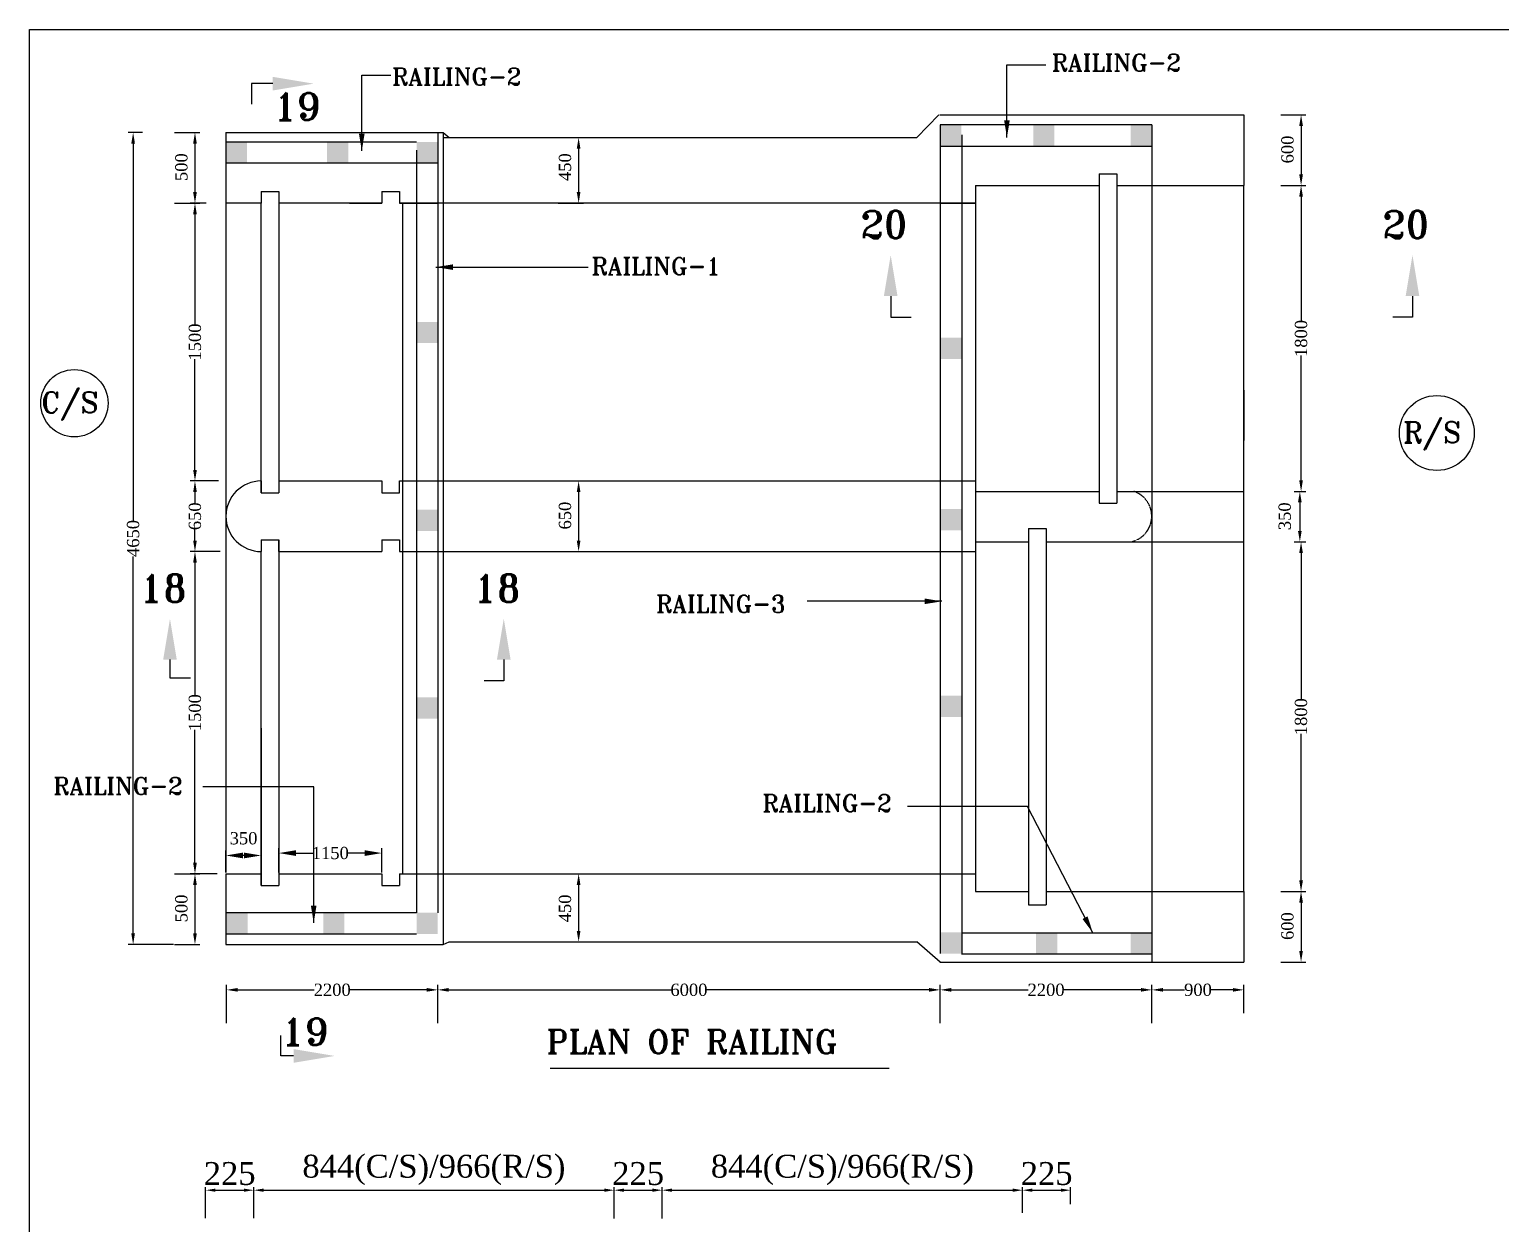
# Model space of a CAD drawing. Extents: x -545075 to 1728153, y -708141 to -305611.
# Drawn here: x 1102270 to 1132275, y -633906 to -609549 of the extents above; entities that cross this region are included whole.
import ezdxf

# ---------------------------------------------------------------- set-up
doc = ezdxf.new("R2010")
doc.units = 0
doc.header["$MEASUREMENT"] = 0
doc.linetypes.add('DASHED', pattern=[0.75, 0.5, -0.25])
doc.layers.get('0').update_dxf_attribs({"linetype": 'CONTINUOUS'})
doc.layers.get('DEFPOINTS').update_dxf_attribs({"linetype": 'CONTINUOUS'})
doc.layers.add('LINE', color=7, linetype='CONTINUOUS')
doc.styles.add('BIG', font='ROMANT.SHX')
doc.styles.get("Standard").update_dxf_attribs({"font": 'times.ttf', "height": 250})
doc.styles.add('style1', font='times.ttf')
doc.dimstyles.new('3', dxfattribs={"dimtxt": 225, "dimasz": 350, "dimexe": 100, "dimexo": 25, "dimgap": 9, "dimtad": 0, "dimdec": 0, "dimzin": 0, "dimdsep": 46, "dimtxsty": 'Standard', "dimcen": 0, "dimclrt": 256, "dimadec": 0, "dimazin": 0, "dimtfac": 1, "dimtdec": 0, "dimtofl": 0, "dimtmove": 2, "dimatfit": 3, "dimfxl": 1, "dimtolj": 1, "dimtzin": 0, "dimarcsym": 0})
doc.dimstyles.get("Standard").update_dxf_attribs({"dimtxt": 75, "dimasz": 75, "dimexe": 60, "dimexo": 60, "dimgap": 100, "dimtad": 1, "dimdec": 0, "dimzin": 0, "dimdsep": 46, "dimtxsty": 'style1', "dimcen": 0.09, "dimclrd": 5, "dimclre": 5, "dimadec": 0, "dimazin": 0, "dimtfac": 1, "dimtdec": 0, "dimtofl": 0, "dimtmove": 0, "dimatfit": 3, "dimfxl": 1, "dimtolj": 1, "dimtzin": 0, "dimarcsym": 0})

# ---------------------------------------------------------------- blocks, each defined once
blk = doc.blocks.new('*D505')
at = {"layer": 'DEFPOINTS', "color": 0, "lineweight": -2}
for p in [(1127991, -612734), (1128063, -618971), (1128206, -618971)]:
    blk.add_point(p, dxfattribs=at)
at = {"layer": 'LINE', "color": 0, "lineweight": -2}
for p, q in [((1128016, -612734), (1128306, -612734)), ((1128206, -612959), (1128206, -615503)), ((1128206, -618746), (1128206, -616202)), ((1128088, -618971), (1128306, -618971))]:
    blk.add_line(p, q, dxfattribs=at)
for points in [[(1128168, -612959), (1128243, -612959), (1128206, -612734)], [(1128168, -618746), (1128243, -618746), (1128206, -618971)]]:
    blk.add_solid(points, dxfattribs=at)
at = {"layer": 'LINE', "insert": (1128206, -615852), "char_height": 250, "attachment_point": 5, "rotation": 90}
blk.add_mtext('\\A1;1800', dxfattribs=at)
blk = doc.blocks.new('*D506')
at = {"layer": 'DEFPOINTS', "color": 0, "lineweight": -2}
for p in [(1105899, -613092), (1105646, -618759), (1105971, -618759)]:
    blk.add_point(p, dxfattribs=at)
at = {"layer": 'LINE', "color": 0, "lineweight": -2}
for p, q in [((1105874, -613092), (1105546, -613092)), ((1105646, -613317), (1105646, -615576)), ((1105646, -618534), (1105646, -616275)), ((1105946, -618759), (1105546, -618759))]:
    blk.add_line(p, q, dxfattribs=at)
for points in [[(1105609, -613317), (1105684, -613317), (1105646, -613092)], [(1105609, -618534), (1105684, -618534), (1105646, -618759)]]:
    blk.add_solid(points, dxfattribs=at)
at = {"layer": 'LINE', "insert": (1105646, -615925), "char_height": 250, "attachment_point": 5, "rotation": 90}
blk.add_mtext('\\A1;1500', dxfattribs=at)
blk = doc.blocks.new('*D507')
at = {"layer": 'DEFPOINTS', "color": 0, "lineweight": -2}
for p in [(1120845, -629139), (1110597, -629843), (1120845, -629843)]:
    blk.add_point(p, dxfattribs=at)
at = {"layer": 'LINE', "color": 0, "lineweight": -2}
for p, q in [((1110597, -629818), (1110597, -629039)), ((1110822, -629139), (1115357, -629139)), ((1120620, -629139), (1116084, -629139)), ((1120845, -629818), (1120845, -629039))]:
    blk.add_line(p, q, dxfattribs=at)
for points in [[(1110822, -629101), (1110822, -629176), (1110597, -629139)], [(1120620, -629101), (1120620, -629176), (1120845, -629139)]]:
    blk.add_solid(points, dxfattribs=at)
at = {"layer": 'LINE', "insert": (1115721, -629139), "char_height": 250, "attachment_point": 5}
blk.add_mtext('\\A1;6000', dxfattribs=at)
blk = doc.blocks.new('*D508')
at = {"layer": 'DEFPOINTS', "color": 0, "lineweight": -2}
for p in [(1110597, -629139), (1106292, -629843), (1110597, -629843)]:
    blk.add_point(p, dxfattribs=at)
at = {"layer": 'LINE', "color": 0, "lineweight": -2}
for p, q in [((1106292, -629818), (1106292, -629039)), ((1106517, -629139), (1108077, -629139)), ((1110372, -629139), (1108812, -629139)), ((1110597, -629818), (1110597, -629039))]:
    blk.add_line(p, q, dxfattribs=at)
for points in [[(1106517, -629101), (1106517, -629176), (1106292, -629139)], [(1110372, -629101), (1110372, -629176), (1110597, -629139)]]:
    blk.add_solid(points, dxfattribs=at)
at = {"layer": 'LINE', "insert": (1108445, -629139), "char_height": 250, "attachment_point": 5}
blk.add_mtext('\\A1;2200', dxfattribs=at)
blk = doc.blocks.new('*D509')
at = {"layer": 'DEFPOINTS', "color": 0, "lineweight": -2}
for p in [(1125165, -629139), (1120845, -629843), (1125165, -629843)]:
    blk.add_point(p, dxfattribs=at)
at = {"layer": 'LINE', "color": 0, "lineweight": -2}
for p, q in [((1120845, -629818), (1120845, -629039)), ((1121070, -629139), (1122637, -629139)), ((1124940, -629139), (1123372, -629139)), ((1125165, -629818), (1125165, -629039))]:
    blk.add_line(p, q, dxfattribs=at)
for points in [[(1121070, -629101), (1121070, -629176), (1120845, -629139)], [(1124940, -629101), (1124940, -629176), (1125165, -629139)]]:
    blk.add_solid(points, dxfattribs=at)
at = {"layer": 'LINE', "insert": (1123005, -629139), "char_height": 250, "attachment_point": 5}
blk.add_mtext('\\A1;2200', dxfattribs=at)
blk = doc.blocks.new('*D510')
at = {"layer": 'DEFPOINTS', "color": 0, "lineweight": -2}
for p in [(1105854, -620199), (1105646, -626772), (1106126, -626772)]:
    blk.add_point(p, dxfattribs=at)
at = {"layer": 'LINE', "color": 0, "lineweight": -2}
for p, q in [((1105829, -620199), (1105546, -620199)), ((1105646, -620424), (1105646, -623136)), ((1105646, -626547), (1105646, -623835)), ((1106101, -626772), (1105546, -626772))]:
    blk.add_line(p, q, dxfattribs=at)
for points in [[(1105609, -620424), (1105684, -620424), (1105646, -620199)], [(1105609, -626547), (1105684, -626547), (1105646, -626772)]]:
    blk.add_solid(points, dxfattribs=at)
at = {"layer": 'LINE', "insert": (1105646, -623485), "char_height": 250, "attachment_point": 5, "rotation": 90}
blk.add_mtext('\\A1;1500', dxfattribs=at)
blk = doc.blocks.new('*D511')
at = {"layer": 'DEFPOINTS', "color": 0, "lineweight": -2}
for p in [(1106151, -618759), (1105646, -620199), (1106188, -620199)]:
    blk.add_point(p, dxfattribs=at)
at = {"layer": 'LINE', "color": 0, "lineweight": -2}
for p, q in [((1106126, -618759), (1105546, -618759)), ((1105646, -618984), (1105646, -619208)), ((1105646, -619974), (1105646, -619750)), ((1106163, -620199), (1105546, -620199))]:
    blk.add_line(p, q, dxfattribs=at)
for points in [[(1105609, -618984), (1105684, -618984), (1105646, -618759)], [(1105609, -619974), (1105684, -619974), (1105646, -620199)]]:
    blk.add_solid(points, dxfattribs=at)
at = {"layer": 'LINE', "insert": (1105646, -619479), "char_height": 250, "attachment_point": 5, "rotation": 90}
blk.add_mtext('\\A1;650', dxfattribs=at)
blk = doc.blocks.new('*D512')
at = {"layer": 'DEFPOINTS', "color": 0, "lineweight": -2}
for p in [(1128062, -620002), (1127880, -627132), (1128205, -627132)]:
    blk.add_point(p, dxfattribs=at)
at = {"layer": 'LINE', "color": 0, "lineweight": -2}
for p, q in [((1128087, -620002), (1128305, -620002)), ((1128205, -620227), (1128205, -623217)), ((1128205, -626907), (1128205, -623917)), ((1127905, -627132), (1128305, -627132))]:
    blk.add_line(p, q, dxfattribs=at)
for points in [[(1128168, -620227), (1128243, -620227), (1128205, -620002)], [(1128168, -626907), (1128243, -626907), (1128205, -627132)]]:
    blk.add_solid(points, dxfattribs=at)
at = {"layer": 'LINE', "insert": (1128205, -623567), "char_height": 250, "attachment_point": 5, "rotation": 90}
blk.add_mtext('\\A1;1800', dxfattribs=at)
blk = doc.blocks.new('*D513')
at = {"layer": 'DEFPOINTS', "color": 0, "lineweight": -2}
for p in [(1128038, -618971), (1128037, -620002), (1128181, -620002)]:
    blk.add_point(p, dxfattribs=at)
at = {"layer": 'LINE', "color": 0, "lineweight": -2}
for p, q in [((1128063, -618971), (1128281, -618971)), ((1128181, -619196), (1128181, -619777)), ((1128062, -620002), (1128281, -620002))]:
    blk.add_line(p, q, dxfattribs=at)
for points in [[(1128143, -619196), (1128218, -619196), (1128181, -618971)], [(1128143, -619777), (1128218, -619777), (1128181, -620002)]]:
    blk.add_solid(points, dxfattribs=at)
at = {"layer": 'LINE', "insert": (1127873, -619479), "char_height": 250, "attachment_point": 5, "rotation": 90}
blk.add_mtext('\\A1;350', dxfattribs=at)
blk = doc.blocks.new('*D514')
at = {"layer": 'DEFPOINTS', "color": 0, "lineweight": -2}
for p in [(1113031, -618759), (1113031, -620199), (1113471, -620199)]:
    blk.add_point(p, dxfattribs=at)
at = {"layer": 'LINE', "color": 0, "lineweight": -2}
for p, q in [((1113056, -618759), (1113571, -618759)), ((1113471, -618984), (1113471, -619974)), ((1113056, -620199), (1113571, -620199))]:
    blk.add_line(p, q, dxfattribs=at)
for points in [[(1113433, -618984), (1113508, -618984), (1113471, -618759)], [(1113433, -619974), (1113508, -619974), (1113471, -620199)]]:
    blk.add_solid(points, dxfattribs=at)
at = {"layer": 'LINE', "insert": (1113194, -619465), "char_height": 250, "attachment_point": 5, "rotation": 90}
blk.add_mtext('\\A1;650', dxfattribs=at)
blk = doc.blocks.new('*D515')
at = {"layer": 'DEFPOINTS', "color": 0, "lineweight": -2}
for p in [(1104385, -611652), (1104604, -611652), (1105231, -628212)]:
    blk.add_point(p, dxfattribs=at)
at = {"layer": 'LINE', "color": 0, "lineweight": -2}
for p, q in [((1104579, -611652), (1104285, -611652)), ((1104385, -611877), (1104385, -619563)), ((1104385, -627987), (1104385, -620301)), ((1105206, -628212), (1104285, -628212))]:
    blk.add_line(p, q, dxfattribs=at)
for points in [[(1104347, -611877), (1104422, -611877), (1104385, -611652)], [(1104347, -627987), (1104422, -627987), (1104385, -628212)]]:
    blk.add_solid(points, dxfattribs=at)
at = {"layer": 'LINE', "insert": (1104385, -619932), "char_height": 250, "attachment_point": 5, "rotation": 90}
blk.add_mtext('\\A1;4650', dxfattribs=at)
blk = doc.blocks.new('*D516')
at = {"layer": 'DEFPOINTS', "color": 0, "lineweight": -2}
for p in [(1113031, -626772), (1113031, -628160), (1113471, -628160)]:
    blk.add_point(p, dxfattribs=at)
at = {"layer": 'LINE', "color": 0, "lineweight": -2}
for p, q in [((1113056, -626772), (1113571, -626772)), ((1113471, -626997), (1113471, -627935)), ((1113056, -628160), (1113571, -628160))]:
    blk.add_line(p, q, dxfattribs=at)
for points in [[(1113433, -626997), (1113508, -626997), (1113471, -626772)], [(1113433, -627935), (1113508, -627935), (1113471, -628160)]]:
    blk.add_solid(points, dxfattribs=at)
at = {"layer": 'LINE', "insert": (1113194, -627478), "char_height": 250, "attachment_point": 5, "rotation": 90}
blk.add_mtext('\\A1;450', dxfattribs=at)
blk = doc.blocks.new('*D517')
at = {"layer": 'DEFPOINTS', "color": 0, "lineweight": -2}
for p in [(1113097, -611755), (1113031, -613092), (1113471, -613092)]:
    blk.add_point(p, dxfattribs=at)
at = {"layer": 'LINE', "color": 0, "lineweight": -2}
for p, q in [((1113122, -611755), (1113571, -611755)), ((1113471, -611980), (1113471, -612867)), ((1113056, -613092), (1113571, -613092))]:
    blk.add_line(p, q, dxfattribs=at)
for points in [[(1113433, -611980), (1113508, -611980), (1113471, -611755)], [(1113433, -612867), (1113508, -612867), (1113471, -613092)]]:
    blk.add_solid(points, dxfattribs=at)
at = {"layer": 'LINE', "insert": (1113194, -612358), "char_height": 250, "attachment_point": 5, "rotation": 90}
blk.add_mtext('\\A1;450', dxfattribs=at)
blk = doc.blocks.new('*D518')
at = {"layer": 'DEFPOINTS', "color": 0, "lineweight": -2}
for p in [(1127040, -629139), (1127040, -629639), (1125165, -629843)]:
    blk.add_point(p, dxfattribs=at)
at = {"layer": 'LINE', "color": 0, "lineweight": -2}
for p, q in [((1125165, -629818), (1125165, -629039)), ((1125390, -629139), (1125831, -629139)), ((1126815, -629139), (1126375, -629139)), ((1127040, -629614), (1127040, -629039))]:
    blk.add_line(p, q, dxfattribs=at)
for points in [[(1125390, -629101), (1125390, -629176), (1125165, -629139)], [(1126815, -629101), (1126815, -629176), (1127040, -629139)]]:
    blk.add_solid(points, dxfattribs=at)
at = {"layer": 'LINE', "insert": (1126103, -629139), "char_height": 250, "attachment_point": 5}
blk.add_mtext('\\A1;900', dxfattribs=at)
blk = doc.blocks.new('*D519')
at = {"layer": 'DEFPOINTS', "color": 0, "lineweight": -2}
for p in [(1105206, -626772), (1105206, -628212), (1105646, -628212)]:
    blk.add_point(p, dxfattribs=at)
at = {"layer": 'LINE', "color": 0, "lineweight": -2}
for p, q in [((1105231, -626772), (1105746, -626772)), ((1105646, -626997), (1105646, -627987)), ((1105231, -628212), (1105746, -628212))]:
    blk.add_line(p, q, dxfattribs=at)
for points in [[(1105609, -626997), (1105684, -626997), (1105646, -626772)], [(1105609, -627987), (1105684, -627987), (1105646, -628212)]]:
    blk.add_solid(points, dxfattribs=at)
at = {"layer": 'LINE', "insert": (1105370, -627478), "char_height": 250, "attachment_point": 5, "rotation": 90}
blk.add_mtext('\\A1;500', dxfattribs=at)
blk = doc.blocks.new('*D520')
at = {"layer": 'DEFPOINTS', "color": 0, "lineweight": -2}
for p in [(1105206, -611652), (1105206, -613092), (1105646, -613092)]:
    blk.add_point(p, dxfattribs=at)
at = {"layer": 'LINE', "color": 0, "lineweight": -2}
for p, q in [((1105231, -611652), (1105746, -611652)), ((1105646, -611877), (1105646, -612867)), ((1105231, -613092), (1105746, -613092))]:
    blk.add_line(p, q, dxfattribs=at)
for points in [[(1105609, -611877), (1105684, -611877), (1105646, -611652)], [(1105609, -612867), (1105684, -612867), (1105646, -613092)]]:
    blk.add_solid(points, dxfattribs=at)
at = {"layer": 'LINE', "insert": (1105370, -612358), "char_height": 250, "attachment_point": 5, "rotation": 90}
blk.add_mtext('\\A1;500', dxfattribs=at)
blk = doc.blocks.new('*D521')
at = {"layer": 'DEFPOINTS', "color": 0, "lineweight": -2}
for p in [(1127766, -611292), (1127766, -612732), (1128206, -612732)]:
    blk.add_point(p, dxfattribs=at)
at = {"layer": 'LINE', "color": 0, "lineweight": -2}
for p, q in [((1127791, -611292), (1128306, -611292)), ((1128206, -611517), (1128206, -612507)), ((1127791, -612732), (1128306, -612732))]:
    blk.add_line(p, q, dxfattribs=at)
for points in [[(1128168, -611517), (1128243, -611517), (1128206, -611292)], [(1128168, -612507), (1128243, -612507), (1128206, -612732)]]:
    blk.add_solid(points, dxfattribs=at)
at = {"layer": 'LINE', "insert": (1127929, -611998), "char_height": 250, "attachment_point": 5, "rotation": 90}
blk.add_mtext('\\A1;600', dxfattribs=at)
blk = doc.blocks.new('*D522')
at = {"layer": 'DEFPOINTS', "color": 0, "lineweight": -2}
for p in [(1127765, -627132), (1127765, -628572), (1128205, -628572)]:
    blk.add_point(p, dxfattribs=at)
at = {"layer": 'LINE', "color": 0, "lineweight": -2}
for p, q in [((1127790, -627132), (1128305, -627132)), ((1128205, -627357), (1128205, -628347)), ((1127790, -628572), (1128305, -628572))]:
    blk.add_line(p, q, dxfattribs=at)
for points in [[(1128168, -627357), (1128243, -627357), (1128205, -627132)], [(1128168, -628347), (1128243, -628347), (1128205, -628572)]]:
    blk.add_solid(points, dxfattribs=at)
at = {"layer": 'LINE', "insert": (1127929, -627838), "char_height": 250, "attachment_point": 5, "rotation": 90}
blk.add_mtext('\\A1;600', dxfattribs=at)
blk = doc.blocks.new('*D535')
at = {"layer": 'DEFPOINTS', "color": 0, "lineweight": -2}
for p in [(1106844, -633225), (1105864, -633854), (1106844, -633854)]:
    blk.add_point(p, dxfattribs=at)
at = {"layer": 'LINE', "lineweight": -2}
for p, q in [((1105864, -633794), (1105864, -633165)), ((1106064, -633225), (1106644, -633225)), ((1106844, -633794), (1106844, -633165))]:
    blk.add_line(p, q, dxfattribs=at)
for points in [[(1106064, -633192), (1106064, -633258), (1105864, -633225)], [(1106644, -633192), (1106644, -633258), (1106844, -633225)]]:
    blk.add_solid(points, dxfattribs=at)
at = {"layer": 'LINE', "color": 0, "insert": (1106354, -632888), "char_height": 100, "attachment_point": 5, "style": 'style1'}
blk.add_mtext('\\A1;{\\H4.667x;225}', dxfattribs=at)
blk = doc.blocks.new('*D536')
at = {"layer": 'DEFPOINTS', "color": 0, "lineweight": -2}
for p in [(1115175, -633225), (1114195, -633863), (1115175, -633863)]:
    blk.add_point(p, dxfattribs=at)
at = {"layer": 'LINE', "lineweight": -2}
for p, q in [((1114195, -633803), (1114195, -633165)), ((1114395, -633225), (1114975, -633225)), ((1115175, -633803), (1115175, -633165))]:
    blk.add_line(p, q, dxfattribs=at)
for points in [[(1114395, -633192), (1114395, -633258), (1114195, -633225)], [(1114975, -633192), (1114975, -633258), (1115175, -633225)]]:
    blk.add_solid(points, dxfattribs=at)
at = {"layer": 'LINE', "color": 0, "insert": (1114685, -632888), "char_height": 100, "attachment_point": 5, "style": 'style1'}
blk.add_mtext('\\A1;{\\H4.667x;225}', dxfattribs=at)
blk = doc.blocks.new('*D537')
at = {"layer": 'DEFPOINTS', "color": 0, "lineweight": -2}
for p in [(1123506, -633225), (1122525, -633557), (1123506, -633570)]:
    blk.add_point(p, dxfattribs=at)
at = {"layer": 'LINE', "lineweight": -2}
for p, q in [((1122525, -633497), (1122525, -633165)), ((1122725, -633225), (1123306, -633225)), ((1123506, -633510), (1123506, -633165))]:
    blk.add_line(p, q, dxfattribs=at)
for points in [[(1122725, -633192), (1122725, -633258), (1122525, -633225)], [(1123306, -633192), (1123306, -633258), (1123506, -633225)]]:
    blk.add_solid(points, dxfattribs=at)
at = {"layer": 'LINE', "color": 0, "insert": (1123016, -632888), "char_height": 100, "attachment_point": 5, "style": 'style1'}
blk.add_mtext('\\A1;{\\H4.667x;225}', dxfattribs=at)
blk = doc.blocks.new('*D538')
at = {"layer": 'DEFPOINTS', "color": 0, "lineweight": -2}
for p in [(1114195, -633225), (1106844, -633733), (1114195, -633733)]:
    blk.add_point(p, dxfattribs=at)
at = {"layer": 'LINE', "lineweight": -2}
for p, q in [((1106844, -633673), (1106844, -633165)), ((1107044, -633225), (1113995, -633225)), ((1114195, -633673), (1114195, -633165))]:
    blk.add_line(p, q, dxfattribs=at)
for points in [[(1107044, -633192), (1107044, -633258), (1106844, -633225)], [(1113995, -633192), (1113995, -633258), (1114195, -633225)]]:
    blk.add_solid(points, dxfattribs=at)
at = {"layer": 'LINE', "color": 0, "insert": (1110519, -632812), "char_height": 100, "attachment_point": 5, "style": 'style1'}
blk.add_mtext('\\A1;{\\H4.667x;844(C/S)/966(R/S)}', dxfattribs=at)
blk = doc.blocks.new('*D539')
at = {"layer": 'DEFPOINTS', "color": 0, "lineweight": -2}
for p in [(1122525, -633225), (1115175, -633750), (1122525, -633750)]:
    blk.add_point(p, dxfattribs=at)
at = {"layer": 'LINE', "lineweight": -2}
for p, q in [((1115175, -633690), (1115175, -633165)), ((1115375, -633225), (1122325, -633225)), ((1122525, -633690), (1122525, -633165))]:
    blk.add_line(p, q, dxfattribs=at)
for points in [[(1115375, -633192), (1115375, -633258), (1115175, -633225)], [(1122325, -633192), (1122325, -633258), (1122525, -633225)]]:
    blk.add_solid(points, dxfattribs=at)
at = {"layer": 'LINE', "color": 0, "insert": (1118850, -632812), "char_height": 100, "attachment_point": 5, "style": 'style1'}
blk.add_mtext('\\A1;{\\H4.667x;844(C/S)/966(R/S)}', dxfattribs=at)
blk = doc.blocks.new('*D547')
at = {"layer": 'DEFPOINTS', "color": 0, "linetype": 'ByBlock', "lineweight": -2}
for p in [(1109457, -626349), (1107357, -626772), (1109457, -626772)]:
    blk.add_point(p, dxfattribs=at)
at = {"layer": 'LINE', "color": 0, "linetype": 'ByBlock', "lineweight": -2}
for p, q in [((1107357, -626747), (1107357, -626249)), ((1107707, -626349), (1108057, -626349)), ((1109107, -626349), (1108757, -626349)), ((1109457, -626747), (1109457, -626249))]:
    blk.add_line(p, q, dxfattribs=at)
for points in [[(1107707, -626290), (1107707, -626407), (1107357, -626349)], [(1109107, -626290), (1109107, -626407), (1109457, -626349)]]:
    blk.add_solid(points, dxfattribs=at)
at = {"layer": 'LINE', "linetype": 'ByBlock', "lineweight": -2, "insert": (1108407, -626349), "char_height": 250, "attachment_point": 5}
blk.add_mtext('\\A1;1150', dxfattribs=at)
blk = doc.blocks.new('*D548')
at = {"layer": 'DEFPOINTS', "color": 0, "linetype": 'ByBlock', "lineweight": -2}
for p in [(1106277, -626398), (1106277, -626772), (1106997, -626772)]:
    blk.add_point(p, dxfattribs=at)
at = {"layer": 'LINE', "color": 0, "linetype": 'ByBlock', "lineweight": -2}
for p, q in [((1106277, -626747), (1106277, -626298)), ((1106647, -626398), (1106627, -626398)), ((1106997, -626747), (1106997, -626298))]:
    blk.add_line(p, q, dxfattribs=at)
for points in [[(1106627, -626339), (1106627, -626456), (1106277, -626398)], [(1106647, -626339), (1106647, -626456), (1106997, -626398)]]:
    blk.add_solid(points, dxfattribs=at)
at = {"layer": 'LINE', "linetype": 'ByBlock', "lineweight": -2, "insert": (1106637, -626048), "char_height": 250, "attachment_point": 5}
blk.add_mtext('\\A1;350', dxfattribs=at)

msp = doc.modelspace()

# ---------------------------------------------------------------- hatches: boundary and pattern name
at = {"layer": 'LINE'}
for points in [[(1121276.816, -611497.248), (1120844.816, -611497.248), (1120844.816, -611929.248), (1120894.816, -611929.248), (1121226.816, -611929.248), (1121276.816, -611929.248)], [(1123173.647, -611497.248), (1122741.647, -611497.248), (1122741.647, -611929.248), (1122791.647, -611929.248), (1123123.647, -611929.248), (1123173.647, -611929.248)], [(1125163.437, -611497.248), (1124731.437, -611497.248), (1124731.437, -611929.248), (1124781.437, -611929.248), (1125113.437, -611929.248), (1125163.437, -611929.248)], [(1106709.5, -611833.863), (1106277.5, -611833.863), (1106277.5, -612265.863), (1106327.5, -612265.863), (1106659.5, -612265.863), (1106709.5, -612265.863)], [(1108773.658, -611849.958), (1108341.658, -611849.958), (1108341.658, -612281.958), (1108391.658, -612281.958), (1108723.658, -612281.958), (1108773.658, -612281.958)], [(1110596.816, -611844.837), (1110164.816, -611844.837), (1110164.816, -612276.837), (1110214.816, -612276.837), (1110546.816, -612276.837), (1110596.816, -612276.837)], [(1110596.816, -615513.378), (1110164.816, -615513.378), (1110164.816, -615945.378), (1110214.816, -615945.378), (1110546.816, -615945.378), (1110596.816, -615945.378)], [(1121276.816, -615835.982), (1120844.816, -615835.982), (1120844.816, -616267.982), (1120894.816, -616267.982), (1121226.816, -616267.982), (1121276.816, -616267.982)], [(1110596.816, -619345.042), (1110164.816, -619345.042), (1110164.816, -619777.042), (1110214.816, -619777.042), (1110546.816, -619777.042), (1110596.816, -619777.042)], [(1121276.816, -619331.151), (1120844.816, -619331.151), (1120844.816, -619763.151), (1120894.816, -619763.151), (1121226.816, -619763.151), (1121276.816, -619763.151)], [(1110596.816, -623172.042), (1110164.816, -623172.042), (1110164.816, -623604.042), (1110214.816, -623604.042), (1110546.816, -623604.042), (1110596.816, -623604.042)], [(1121276.816, -623140.151), (1120844.816, -623140.151), (1120844.816, -623572.151), (1120894.816, -623572.151), (1121226.816, -623572.151), (1121276.816, -623572.151)], [(1106723.838, -627564.106), (1106291.838, -627564.106), (1106291.838, -627996.106), (1106341.838, -627996.106), (1106673.838, -627996.106), (1106723.838, -627996.106)], [(1108694.803, -627564.106), (1108262.803, -627564.106), (1108262.803, -627996.106), (1108312.803, -627996.106), (1108644.803, -627996.106), (1108694.803, -627996.106)], [(1110596.816, -627564.106), (1110164.816, -627564.106), (1110164.816, -627996.106), (1110214.816, -627996.106), (1110546.816, -627996.106), (1110596.816, -627996.106)], [(1121276.816, -627967.722), (1120844.816, -627967.722), (1120844.816, -628399.722), (1120894.816, -628399.722), (1121226.816, -628399.722), (1121276.816, -628399.722)], [(1123232.548, -627967.722), (1122800.548, -627967.722), (1122800.548, -628399.722), (1122850.548, -628399.722), (1123182.548, -628399.722), (1123232.548, -628399.722)], [(1125162.32, -627967.722), (1124730.32, -627967.722), (1124730.32, -628399.722), (1124780.32, -628399.722), (1125112.32, -628399.722), (1125162.32, -628399.722)]]:
    msp.add_hatch(color=256, dxfattribs=at).paths.add_polyline_path(points)

# ---------------------------------------------------------------- linework, layer by layer
at = {"color": 7, "linetype": 'ByBlock', "lineweight": 20}
msp.add_lwpolyline([(1102269.689, -661461.155), (1102269.689, -609548.615), (1175681.362, -609548.615), (1175681.362, -661461.155), (1102269.689, -661461.155)], close=True, dxfattribs=at)
at = {"layer": 'LINE'}
for p, q in [((1120817.413, -611291.969), (1120365.969, -611754.969)), ((1125164.816, -611494.381), (1120844.816, -611494.381)), ((1125164.816, -611494.381), (1125164.816, -611696.792)), ((1106276.816, -611651.969), (1106276.816, -613091.969)), ((1121286.484, -611696.792), (1121286.484, -628401.379)), ((1106276.816, -611841.969), (1110164.816, -611841.969)), ((1110164.816, -612011.969), (1110164.816, -627565.562)), ((1120844.816, -611932.937), (1125164.816, -611932.937)), ((1110596.816, -612276.837), (1106276.816, -612276.837)), ((1124084.816, -612491.969), (1124444.816, -612491.969)), ((1124084.816, -612491.969), (1124084.816, -612731.969)), ((1124444.816, -612491.969), (1124444.816, -612731.969)), ((1106996.816, -612851.969), (1107356.816, -612851.969)), ((1106996.816, -612851.969), (1106996.816, -613091.969)), ((1107356.816, -612851.969), (1107356.816, -613091.969)), ((1107356.816, -612851.969), (1107356.816, -618998.969)), ((1109456.816, -612851.969), (1109456.816, -613091.969)), ((1109816.816, -612851.969), (1109816.816, -613091.969)), ((1121564.816, -612731.969), (1124084.816, -612731.969)), ((1124084.816, -612731.969), (1124084.816, -616903.757)), ((1124444.816, -612731.969), (1125164.816, -612731.969)), ((1124444.816, -612731.969), (1124444.816, -616903.757)), ((1125164.816, -612731.969), (1125164.816, -627131.969)), ((1127040.291, -627131.969), (1127040.291, -612731.969)), ((1106996.816, -613091.969), (1106276.816, -613091.969)), ((1106276.816, -613091.969), (1106276.816, -626746.969)), ((1106996.816, -618998.969), (1106996.816, -613091.969)), ((1109456.816, -613091.969), (1107356.816, -613091.969)), ((1120844.816, -613091.969), (1121564.816, -613091.969)), ((1124084.816, -616903.757), (1124084.816, -619210.757)), ((1124444.816, -616903.757), (1124444.816, -619210.757)), ((1127040.291, -616903.757), (1127040.291, -617934.8)), ((1127040.291, -617934.8), (1127040.291, -617419.279)), ((1106996.816, -618758.969), (1106996.816, -618998.969)), ((1107356.816, -618758.969), (1107356.816, -618998.969)), ((1109456.816, -618758.969), (1109456.816, -618998.969)), ((1121573.614, -618970.757), (1124084.816, -618970.757)), ((1124084.816, -618970.757), (1124084.816, -619210.757)), ((1124444.816, -618970.757), (1124792.828, -618970.757)), ((1124444.816, -618970.757), (1124444.816, -619210.757)), ((1124084.816, -619210.757), (1124444.816, -619210.757)), ((1122644.816, -619729.449), (1123004.816, -619729.449)), ((1122644.816, -619729.449), (1122644.816, -620001.8)), ((1123004.816, -619729.449), (1123004.816, -620001.8)), ((1106996.816, -619958.969), (1106996.816, -620198.969)), ((1106996.816, -627011.969), (1106996.816, -620198.969)), ((1107356.816, -619958.969), (1107356.816, -620198.969)), ((1107356.816, -620198.969), (1107356.816, -619958.969)), ((1107356.816, -619958.969), (1107356.816, -627011.969)), ((1109456.816, -619958.969), (1109456.816, -620198.969)), ((1120844.816, -620198.969), (1121564.816, -620198.969)), ((1121564.816, -620001.8), (1122644.816, -620001.8)), ((1122644.816, -620001.8), (1122644.816, -627404.32)), ((1123004.816, -620001.8), (1124728.34, -620001.8)), ((1123004.816, -620001.8), (1123004.816, -627404.32)), ((1106996.816, -623798.969), (1106996.816, -627011.969)), ((1107356.816, -623798.969), (1107356.816, -627011.969)), ((1106276.816, -626771.969), (1106276.816, -628210.361)), ((1106996.816, -626771.969), (1106996.816, -627011.969)), ((1107356.816, -626771.969), (1107356.816, -627011.969)), ((1107356.816, -626771.969), (1107356.816, -627011.969)), ((1109456.816, -626771.969), (1109456.816, -627011.969)), ((1109816.816, -626771.969), (1109816.816, -627011.969)), ((1120844.816, -626771.969), (1121564.816, -626771.969)), ((1121564.816, -627131.969), (1122644.816, -627131.969)), ((1122644.816, -627131.969), (1122644.816, -627404.32)), ((1123004.816, -627131.969), (1123004.816, -627404.32)), ((1110164.816, -627565.562), (1106276.816, -627565.562)), ((1110164.816, -628000.176), (1106292.445, -628000.176)), ((1121278.084, -627977.738), (1125164.816, -627977.738)), ((1106276.816, -628210.361), (1106276.816, -628211.969)), ((1120844.816, -628571.969), (1120372.061, -628159.969)), ((1121278.084, -628401.379), (1125164.816, -628401.379))]:
    msp.add_line(p, q, dxfattribs=at)
at = {"layer": 'LINE', "linetype": 'DASHED', "ltscale": 2.5}
for p, q in [((1120830.894, -611291.969), (1125164.816, -611291.969)), ((1125164.816, -611291.969), (1127040.291, -611291.969)), ((1125164.816, -611494.381), (1125164.816, -612731.969)), ((1127040.291, -611291.969), (1127040.291, -612731.969)), ((1106276.816, -611651.969), (1110707.307, -611651.969)), ((1110707.307, -611754.969), (1120365.969, -611754.969)), ((1125164.816, -612731.969), (1127040.291, -612731.969)), ((1121564.816, -613091.969), (1109816.816, -613091.969)), ((1127040.291, -616903.757), (1127040.291, -617934.8)), ((1109876.816, -618758.969), (1121564.816, -618758.969)), ((1124792.828, -618970.757), (1127040.291, -618970.757)), ((1109876.816, -620198.969), (1121204.816, -620198.969)), ((1124728.34, -620001.8), (1127040.291, -620001.8)), ((1109816.816, -626771.969), (1121564.816, -626771.969)), ((1125164.816, -627131.969), (1125164.816, -628571.969)), ((1125164.816, -627131.969), (1127040.291, -627131.969)), ((1127040.291, -627131.969), (1127040.291, -628571.969)), ((1106276.816, -628211.969), (1110707.307, -628211.969)), ((1109876.816, -628211.969), (1110596.816, -628211.969)), ((1110831.307, -628159.969), (1120372.061, -628159.969)), ((1120831.335, -628571.969), (1125164.816, -628571.969)), ((1125164.816, -628571.969), (1127040.291, -628571.969))]:
    msp.add_line(p, q, dxfattribs=at)
at = {"layer": 'LINE', "linetype": 'Continuous'}
for p, q in [((1120844.816, -611494.381), (1120844.816, -628394.578)), ((1110596.816, -611651.969), (1110596.816, -627566.578)), ((1109456.816, -612851.969), (1109816.816, -612851.969)), ((1109456.816, -612851.969), (1109516.816, -612851.969)), ((1121564.816, -612731.969), (1121564.816, -627131.969)), ((1108796.816, -613091.969), (1109456.816, -613091.969)), ((1109816.816, -613091.969), (1110596.816, -613091.969)), ((1109876.816, -613091.969), (1109876.816, -626771.969)), ((1106996.816, -618998.969), (1107356.816, -618998.969)), ((1107356.816, -618758.969), (1109456.816, -618758.969)), ((1106996.816, -619958.969), (1107356.816, -619958.969)), ((1107356.816, -620198.969), (1109456.816, -620198.969)), ((1106276.816, -626771.969), (1106996.816, -626771.969)), ((1107356.816, -626771.969), (1109456.816, -626771.969)), ((1108796.816, -626771.969), (1109456.816, -626771.969)), ((1109876.816, -626771.969), (1110596.816, -626771.969)), ((1106996.816, -627011.969), (1107356.816, -627011.969)), ((1109456.816, -627011.969), (1109516.816, -627011.969)), ((1109456.816, -627011.969), (1109816.816, -627011.969)), ((1123004.816, -627131.969), (1124169.616, -627131.969)), ((1124169.616, -627131.969), (1125164.816, -627131.969))]:
    msp.add_line(p, q, dxfattribs=at)
at = {"layer": 'LINE', "color": 0, "linetype": 'ByBlock', "lineweight": -2}
for p, q in [((1110707.307, -611651.969), (1110707.307, -628211.969)), ((1110707.307, -611651.969), (1110831.307, -611754.969)), ((1109456.816, -618998.969), (1109816.816, -618998.969)), ((1109816.816, -618998.969), (1109816.816, -618758.969)), ((1109816.816, -618758.969), (1109876.816, -618758.969)), ((1109456.816, -619958.969), (1109816.816, -619958.969)), ((1109816.816, -619958.969), (1109816.816, -620198.969)), ((1109816.816, -620198.969), (1109876.816, -620198.969)), ((1122644.816, -627404.32), (1123004.816, -627404.32)), ((1110707.307, -628211.969), (1110831.307, -628159.969))]:
    msp.add_line(p, q, dxfattribs=at)
at = {"layer": 'LINE'}
for points in [[(1107059.632, -610654.681), (1106799.307, -610654.681), (1106799.307, -611074.578)], [(1107231.345, -610654.681), (1107040.732, -610654.681)], [(1119835.273, -614987.809), (1119835.273, -615178.421)], [(1130477.724, -614987.809), (1130477.724, -615178.421)], [(1119835.273, -615159.522), (1119835.273, -615419.846), (1120255.17, -615419.846)], [(1130477.724, -615159.522), (1130477.724, -615419.846), (1130075.71, -615419.846)], [(1105136.307, -622403.54), (1105136.307, -622772.865), (1105556.204, -622772.865)], [(1111944.307, -622575.253), (1111944.307, -622835.578), (1111542.292, -622835.578)], [(1111944.307, -622403.54), (1111944.307, -622594.152)], [(1107658.919, -630486.475), (1107398.594, -630486.475), (1107398.594, -630066.578)], [(1112890.164, -630734.171), (1119801.308, -630734.171)]]:
    msp.add_lwpolyline(points, dxfattribs=at)
for centre, radius in [((1103187.142, -617172.796), 687.184), ((1130974.629, -617780.101), 764.212)]:
    msp.add_circle(centre, radius, dxfattribs=at)
at = {"layer": 'LINE', "linetype": 'Continuous'}
msp.add_arc((1106996.816, -619478.969), 720, 90, 270, dxfattribs=at)
at = {"layer": 'LINE', "linetype": 'DASHED', "ltscale": 2.5}
msp.add_arc((1124626.384, -619477.885), 533.743, 281.0123154, 71.8297896, dxfattribs=at)
at = {"layer": 'LINE'}
for points in [[(1107231.345, -610515.531), (1107231.345, -610793.831), (1108066.245, -610654.681)], [(1119696.123, -614987.809), (1119974.423, -614987.809), (1119835.273, -614152.909)], [(1130338.574, -614987.809), (1130616.874, -614987.809), (1130477.724, -614152.909)], [(1104997.157, -622403.54), (1105275.457, -622403.54), (1105136.307, -621568.64)], [(1111805.157, -622403.54), (1112083.457, -622403.54), (1111944.307, -621568.64)], [(1107658.919, -630625.625), (1107658.919, -630347.325), (1108493.819, -630486.475)]]:
    msp.add_solid(points, dxfattribs=at)

# ---------------------------------------------------------------- texts
at = {"insert": (1110996.584, -614963.604), "char_height": 225, "attachment_point": 5}
msp.add_mtext('\\A1;', dxfattribs=at)
at = {"layer": 'LINE', "style": 'BIG'}
for s, height, p in [('RAILING-2', 350, (1123119.173, -610401.659)), ('RAILING-2', 350, (1109664.609, -610687.19)), ('19', 556.6, (1107249.328, -611399.235)), ('20', 556.6, (1119219.72, -613808.119)), ('20', 556.6, (1129862.172, -613808.119)), ('RAILING-1', 350, (1113732.904, -614553.871)), ('C/S', 425, (1102510.216, -617369.191)), ('R/S', 425, (1130282.345, -617978.293)), ('18', 556.6, (1104520.755, -621223.85)), ('18', 556.6, (1111328.755, -621223.85)), ('RAILING-3', 350, (1115050.817, -621441.501)), ('RAILING-2', 350, (1102755.824, -625156.639)), ('RAILING-2', 350, (1117218.327, -625506.165)), ('19', 556.6, (1107409.782, -630270.176)), ('PLAN OF RAILING', 480, (1112813.763, -630436.827))]:
    msp.add_text(s, height=height, dxfattribs=at).set_placement(p)

# ---------------------------------------------------------------- dimensions: what is measured, and where the dimension line sits
at = {"layer": 'LINE'}
for base, p1, p2, text, picture, middle in [((1128205.984, -612731.969), (1127765.908, -611291.969), (1127765.908, -612731.969), '600', '*D521', (1127929.454, -611997.779)), ((1105646.175, -613091.969), (1105206.098, -611651.969), (1105206.098, -613091.969), '500', '*D520', (1105369.645, -612357.779)), ((1113470.639, -613091.969), (1113097.307, -611754.969), (1113030.563, -613091.969), '450', '*D517', (1113194.109, -612357.779)), ((1113470.639, -620198.969), (1113030.563, -618758.969), (1113030.563, -620198.969), '650', '*D514', (1113194.109, -619464.779)), ((1128180.617, -620001.8), (1128037.523, -618970.757), (1128037.265, -620001.8), '350', '*D513', (1127872.694, -619478.556)), ((1105646.175, -628211.969), (1105206.098, -626771.969), (1105206.098, -628211.969), '500', '*D519', (1105369.645, -627477.779)), ((1113470.639, -628159.969), (1113030.563, -626771.969), (1113030.563, -628159.969), '450', '*D516', (1113194.109, -627477.779)), ((1128205.359, -628571.969), (1127765.282, -627131.969), (1127765.282, -628571.969), '600', '*D522', (1127928.829, -627837.779))]:
    dim = msp.add_linear_dim(base=base, p1=p1, p2=p2, angle=90, text=text, dimstyle='3', override={"dimtxt": 300, "dimasz": 225, "dimclrd": 0, "dimclre": 0}, dxfattribs=at)
    dim.commit()
    dim.dimension.update_dxf_attribs({"geometry": picture, "text_midpoint": middle, "dimtype": 160})
for base, p1, p2, text, picture, middle in [((1104384.866, -611651.969), (1105231.098, -628211.969), (1104604.491, -611651.969), '4650', '*D515', (1104384.866, -619931.969)), ((1128205.617, -618970.757), (1127990.977, -612734.173), (1128062.523, -618970.757), '1800', '*D505', (1128205.617, -615852.465)), ((1105646.175, -618758.969), (1105898.996, -613091.969), (1105971.01, -618758.969), '1500', '*D506', (1105646.175, -615925.469)), ((1105646.175, -620198.969), (1106151.474, -618758.969), (1106187.567, -620198.969), '650', '*D511', (1105646.175, -619478.969)), ((1105646.175, -626771.969), (1105854.371, -620198.969), (1106126.474, -626771.969), '1500', '*D510', (1105646.175, -623485.469)), ((1128205.359, -627131.969), (1128062.265, -620001.8), (1127880.307, -627131.969), '1800', '*D512', (1128205.359, -623566.885))]:
    dim = msp.add_linear_dim(base=base, p1=p1, p2=p2, angle=90, text=text, dimstyle='3', override={"dimtxt": 300, "dimasz": 225, "dimclrd": 0, "dimclre": 0}, dxfattribs=at)
    dim.commit()
    dim.dimension.update_dxf_attribs({"geometry": picture, "text_midpoint": middle})
at = {"layer": 'LINE', "color": 0, "linetype": 'ByBlock', "lineweight": -2}
for base, p1, p2, text, picture, middle in [((1106276.816, -626397.578), (1106996.816, -626771.969), (1106276.816, -626771.969), '350', '*D548', (1106636.816, -626047.578)), ((1109456.816, -626348.578), (1107356.816, -626771.969), (1109456.816, -626771.969), '1150', '*D547', (1108406.816, -626348.578))]:
    dim = msp.add_linear_dim(base=base, p1=p1, p2=p2, text=text, dimstyle='3', dxfattribs=at)
    dim.commit()
    dim.dimension.update_dxf_attribs({"geometry": picture, "text_midpoint": middle})
at = {"layer": 'LINE'}
for base, p1, p2, text, dimstyle, override, picture, middle in [((1110596.816, -629138.625), (1106292.445, -629842.703), (1110596.816, -629842.703), '2200', '3', {"dimtxt": 300, "dimasz": 225, "dimclrd": 0, "dimclre": 0}, '*D508', (1108444.631, -629138.625)), ((1120844.816, -629138.625), (1110596.816, -629842.703), (1120844.816, -629842.703), '6000', '3', {"dimtxt": 300, "dimasz": 225, "dimclrd": 0, "dimclre": 0}, '*D507', (1115720.816, -629138.625)), ((1125164.816, -629138.625), (1120844.816, -629842.703), (1125164.816, -629842.703), '2200', '3', {"dimtxt": 300, "dimasz": 225, "dimclrd": 0, "dimclre": 0}, '*D509', (1123004.816, -629138.625)), ((1127040.291, -629138.625), (1125164.816, -629842.703), (1127040.291, -629638.604), '900', '3', {"dimtxt": 300, "dimasz": 225, "dimclrd": 0, "dimclre": 0}, '*D518', (1126102.554, -629138.625)), ((1114194.601, -633224.951), (1106843.851, -633733.498), (1114194.601, -633733.498), '{\\H4.667x;844(C/S)/966(R/S)}', 'Standard', {"dimtxt": 100, "dimasz": 200, "dimclrd": 256, "dimclre": 256, "dimfxl": 4}, '*D538', (1110519.226, -632812.023)), ((1122525.451, -633224.951), (1115174.701, -633749.533), (1122525.451, -633749.533), '{\\H4.667x;844(C/S)/966(R/S)}', 'Standard', {"dimtxt": 100, "dimasz": 200, "dimclrd": 256, "dimclre": 256, "dimfxl": 4}, '*D539', (1118850.076, -632812.023))]:
    dim = msp.add_linear_dim(base=base, p1=p1, p2=p2, text=text, dimstyle=dimstyle, override=override, dxfattribs=at)
    dim.commit()
    dim.dimension.update_dxf_attribs({"geometry": picture, "text_midpoint": middle})
for base, p1, p2, picture, middle in [((1106843.851, -633224.951), (1105863.751, -633853.821), (1106843.851, -633853.821), '*D535', (1106353.801, -633224.951)), ((1115174.701, -633224.951), (1114194.601, -633862.519), (1115174.701, -633862.519), '*D536', (1114684.651, -633224.951)), ((1123505.551, -633224.951), (1122525.451, -633556.584), (1123505.551, -633569.578), '*D537', (1123015.501, -633224.951))]:
    dim = msp.add_linear_dim(base=base, p1=p1, p2=p2, text='{\\H4.667x;225}', dimstyle='Standard', override={"dimtxt": 100, "dimasz": 200, "dimclrd": 256, "dimclre": 256, "dimfxl": 4}, dxfattribs=at)
    dim.commit()
    dim.dimension.update_dxf_attribs({"geometry": picture, "text_midpoint": middle, "dimtype": 160})

# ---------------------------------------------------------------- leaders
for points, override in [([(1122206.454, -611751.578), (1122206.454, -610267.53), (1123002.371, -610267.53)], {"dimclrd": 7, "dimclre": 7, "dimlwe": 15}), ([(1109048.563, -612025.578), (1109048.563, -610481.235), (1109637.918, -610481.235)], {"dimclrd": 7, "dimclre": 7, "dimlwe": 15}), ([(1110559.701, -614397.31), (1113662.366, -614397.31)], {"dimclrd": 7, "dimclre": 7, "dimlwe": 15}), ([(1120876.703, -621213.638), (1118135.326, -621213.638)], {"dimgap": 9, "dimtad": 0, "dimfxl": 700}), ([(1108067.616, -627770.285), (1108067.616, -624996.3), (1105803.616, -624996.3)], {"dimgap": 9, "dimtad": 0, "dimfxl": 700}), ([(1123960.307, -627977.738), (1122627.307, -625401.786), (1120175.307, -625401.786)], {"dimclrd": 7, "dimclre": 7, "dimlwe": 15})]:
    msp.add_leader(points, dimstyle='3', override=override, dxfattribs=at)

doc.saveas('drawing.dxf')
